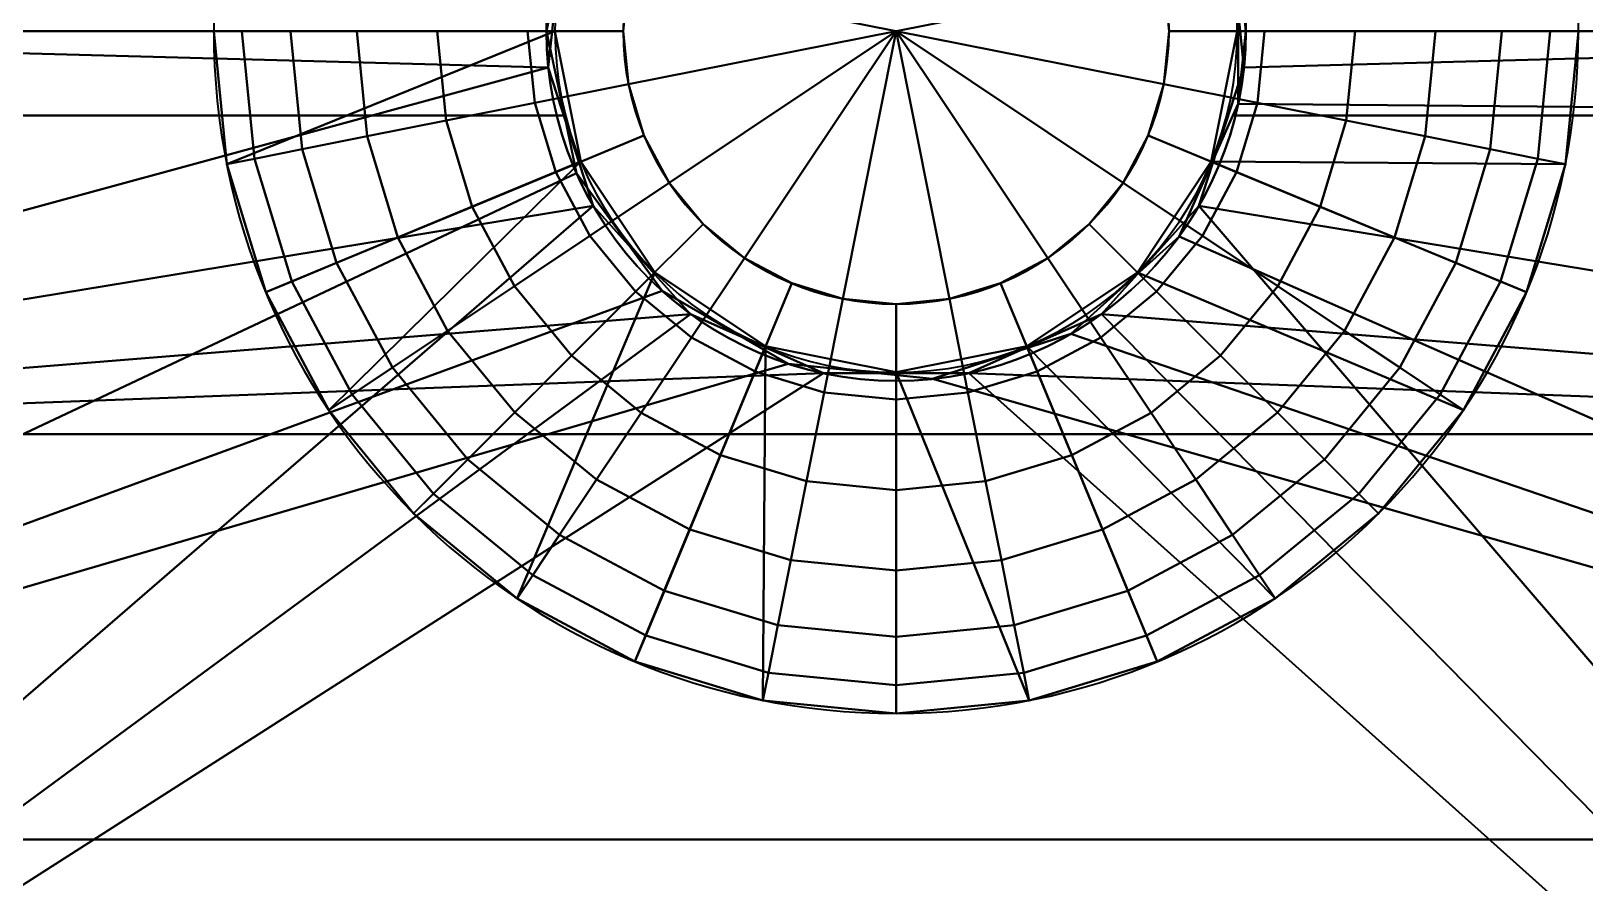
# Model space of a CAD drawing. Header units: millimetres. Extents: x 516 to 946, y 0 to 190.
# Drawn here: x 880.21 to 889.32, y 129.61 to 134.6 of the extents above; entities that cross this region are included whole.
import ezdxf

# ---------------------------------------------------------------- set-up
doc = ezdxf.new("R2010")
doc.units = ezdxf.units.MM
doc.layers.add('1', color=7, linetype='Continuous', true_color=0xffffff)

# ---------------------------------------------------------------- blocks, each defined once
blk = doc.blocks.new('UG_SURFACE_001')
at = {"layer": '1', "color": 252, "linetype": 'Continuous', "lineweight": 35}
for points in [[(359.575093, 135.707468, 3.5), (359.575093, 134.602293, 3.5), (367.684633, 134.602293, 3.5), (367.861867, 135.436103, 3.5)], [(367.861867, 135.436103, 1.5), (367.684633, 134.602293, 1.5), (359.575093, 134.602293, 1.5), (359.575093, 135.707468, 1.5)], [(371.739835, 135.028511, 3.5), (371.739835, 134.602293, 3.5), (379.404724, 134.602293, 3.5), (379.404724, 135.707468, 3.5)], [(379.404724, 135.707468, 1.5), (379.404724, 134.602293, 1.5), (371.784627, 134.602293, 1.5), (371.739835, 135.028511, 1.5)], [(367.861867, 135.436103, 1.5), (367.861867, 135.436103, 3.5), (367.684633, 134.602293, 3.5), (367.684633, 134.602293, 1.5)], [(371.784627, 134.602293, 1.5), (371.739835, 134.602293, 3.5), (371.739835, 135.028511, 3.5)], [(371.739835, 135.028511, 3.5), (371.739835, 135.028511, 1.5), (371.784627, 134.602293, 1.5)], [(367.684633, 134.602293, 3.5), (359.575093, 134.602293, 3.5), (359.575093, 134.107456, 3.5), (367.789805, 134.107456, 3.5)], [(367.789805, 134.107456, 1.5), (359.575093, 134.107456, 1.5), (359.575093, 134.602293, 1.5), (367.684633, 134.602293, 1.5)], [(367.789805, 134.107456, 1.5), (367.684633, 134.602293, 1.5), (367.684633, 134.602293, 3.5), (367.789805, 134.107456, 3.5)], [(379.404724, 134.107456, 3.5), (379.404724, 134.602293, 3.5), (371.739835, 134.602293, 3.5), (371.739835, 134.176075, 3.5)], [(371.739835, 134.176075, 1.5), (371.784627, 134.602293, 1.5), (379.404724, 134.602293, 1.5), (379.404724, 134.107456, 1.5)], [(371.784627, 134.602293, 1.5), (371.739835, 134.176075, 1.5), (371.739835, 134.176075, 3.5)], [(371.739835, 134.176075, 3.5), (371.739835, 134.602293, 3.5), (371.784627, 134.602293, 1.5)], [(371.739835, 134.176075, 3.5), (371.709257, 134.107456, 3.5), (379.404724, 134.107456, 3.5)], [(379.404724, 134.107456, 1.5), (371.709257, 134.107456, 1.5), (371.739835, 134.176075, 1.5)], [(371.709257, 134.107456, 3.5), (371.739835, 134.176075, 3.5), (371.739835, 134.176075, 1.5), (371.709257, 134.107456, 1.5)], [(367.861867, 133.768484, 3.5), (367.789805, 134.107456, 3.5), (359.575093, 134.107456, 3.5), (359.575093, 129.864231, 3.5)], [(359.575093, 129.864231, 1.5), (359.575093, 134.107456, 1.5), (367.789805, 134.107456, 1.5), (367.861867, 133.768484, 1.5)], [(367.789805, 134.107456, 3.5), (367.861867, 133.768484, 3.5), (367.861867, 133.768484, 1.5), (367.789805, 134.107456, 1.5)], [(379.404724, 129.864231, 3.5), (379.404724, 134.107456, 3.5), (371.709257, 134.107456, 3.5), (371.393114, 133.397341, 3.5)], [(371.393114, 133.397341, 1.5), (371.709257, 134.107456, 1.5), (379.404724, 134.107456, 1.5), (379.404724, 129.864231, 1.5)], [(371.709257, 134.107456, 1.5), (371.393114, 133.397341, 1.5), (371.393114, 133.397341, 3.5), (371.709257, 134.107456, 3.5)], [(368.362904, 133.078843, 3.5), (367.861867, 133.768484, 3.5), (359.575093, 129.864231, 3.5)], [(359.575093, 129.864231, 1.5), (367.861867, 133.768484, 1.5), (368.362904, 133.078843, 1.5)], [(367.861867, 133.768484, 1.5), (367.861867, 133.768484, 3.5), (368.362904, 133.078843, 3.5), (368.362904, 133.078843, 1.5)], [(379.404724, 129.864231, 3.5), (371.393114, 133.397341, 3.5), (370.759636, 132.826939, 3.5)], [(370.759636, 132.826939, 1.5), (371.393114, 133.397341, 1.5), (379.404724, 129.864231, 1.5)], [(370.759636, 132.826939, 1.5), (370.759636, 132.826939, 3.5), (371.393114, 133.397341, 3.5), (371.393114, 133.397341, 1.5)], [(369.101137, 132.652625, 3.5), (368.362904, 133.078843, 3.5), (359.575093, 129.864231, 3.5)], [(359.575093, 129.864231, 1.5), (368.362904, 133.078843, 1.5), (369.101137, 132.652625, 1.5)], [(368.362904, 133.078843, 1.5), (368.362904, 133.078843, 3.5), (369.101137, 132.652625, 3.5), (369.101137, 132.652625, 1.5)], [(370.759636, 132.826939, 3.5), (369.948894, 132.563531, 3.5), (379.404724, 129.864231, 3.5)], [(379.404724, 129.864231, 1.5), (369.948894, 132.563531, 1.5), (370.759636, 132.826939, 1.5)], [(369.948894, 132.563531, 1.5), (369.948894, 132.563531, 3.5), (370.759636, 132.826939, 3.5), (370.759636, 132.826939, 1.5)], [(359.575093, 129.864231, 3.5), (379.404724, 129.864231, 3.5), (369.948894, 132.563531, 3.5), (369.101137, 132.652625, 3.5)], [(369.101137, 132.652625, 1.5), (369.948894, 132.563531, 1.5), (379.404724, 129.864231, 1.5), (359.575093, 129.864231, 1.5)], [(369.101137, 132.652625, 1.5), (369.101137, 132.652625, 3.5), (369.948894, 132.563531, 3.5), (369.948894, 132.563531, 1.5)], [(379.404724, 129.864231, 3.5), (359.575093, 129.864231, 3.5), (359.575093, 128.719792, 3.5), (379.404724, 128.719792, 3.5)], [(379.404724, 128.719792, 1.5), (359.575093, 128.719792, 1.5), (359.575093, 129.864231, 1.5), (379.404724, 129.864231, 1.5)]]:
    blk.add_3dface(points, dxfattribs=at)
blk = doc.blocks.new('1стенка_MODEL')
at = {"layer": '1', "color": 252, "linetype": 'Continuous', "lineweight": 35}
blk.add_circle((369.734622, 134.602297, 1.5), 2.05, dxfattribs=at)
at = {"layer": '1', "color": 252, "linetype": 'Continuous', "lineweight": 35, "extrusion": (0, 0, -1)}
blk.add_circle((-369.734622, 134.602297, -3.5), 2.05, dxfattribs=at)
at = {"layer": '1', "color": 252, "linetype": 'Continuous', "lineweight": 35}
blk.add_blockref('UG_SURFACE_001', (0, 0), dxfattribs=at)
blk = doc.blocks.new('UG_SURFACE_002')
at = {"layer": '1', "color": 252, "linetype": 'Continuous', "lineweight": 35}
for points in [[(411.854982, 119.865932, 5.446716), (7.670435, 169.493556, 5.446716), (7.557361, 169.278637, 5.294975), (411.920667, 119.629063, 5.294975)], [(7.670435, 169.493556, 5.446716), (411.854982, 119.865932, 5.446716), (216.667414, 144.101843, 5.5), (201.001778, 146.025345, 5.5)], [(411.920667, 119.629063, 5.294975), (7.557361, 169.278637, 5.294975), (7.481808, 169.135034, 5.067878), (411.964566, 119.470797, 5.067878)], [(411.964566, 119.470797, 5.067878), (7.481808, 169.135034, 5.067878), (7.455277, 169.084609, 4.8), (411.979973, 119.415216, 4.8)], [(149.334699, 151.664004, 3.5), (161.549926, 150.164157, 3.5), (411.979973, 119.415216, 4.8), (7.455277, 169.084609, 4.8)], [(411.979973, 119.415216, 4.8), (161.549926, 150.164157, 3.5), (181.150854, 147.757471, 3.5)], [(411.979973, 119.415216, 4.8), (181.150854, 147.757471, 3.5), (189.036548, 146.789238, 3.5)], [(411.979973, 119.415216, 4.8), (189.036548, 146.789238, 3.5), (201.001778, 145.320088, 3.5)], [(411.979973, 119.415216, 4.8), (201.001778, 145.320088, 3.5), (210.923553, 144.101843, 3.5)], [(411.979973, 119.415216, 4.8), (210.923553, 144.101843, 3.5), (220.852703, 142.882705, 3.5)], [(220.852703, 143.587962, 5.5), (216.667414, 144.101843, 5.5), (411.854982, 119.865932, 5.446716)], [(411.854982, 119.865932, 5.446716), (234.482244, 141.914457, 5.5), (220.852703, 143.587962, 5.5)], [(411.979973, 119.415216, 4.8), (220.852703, 142.882705, 3.5), (228.738382, 141.914457, 3.5)], [(411.979973, 119.415216, 4.8), (228.738382, 141.914457, 3.5), (248.589307, 139.477074, 3.5)], [(411.854982, 119.865932, 5.446716), (240.703627, 141.150564, 5.5), (234.482244, 141.914457, 5.5)], [(254.333168, 139.477074, 5.5), (240.703627, 141.150564, 5.5), (411.854982, 119.865932, 5.446716)], [(411.979973, 119.415216, 4.8), (248.589307, 139.477074, 3.5), (260.30454, 138.03862, 3.5)], [(411.854982, 119.865932, 5.446716), (260.30454, 138.743877, 5.5), (254.333168, 139.477074, 5.5)], [(367.784947, 135.235786, 3.5), (367.684633, 134.602293, 3.5), (359.80916, 134.602293, 3.5), (359.80916, 139.477074, 3.5)], [(379.66007, 139.477074, 3.5), (379.66007, 134.602293, 3.5), (371.750861, 134.602293, 3.5), (371.684283, 135.235786, 3.5)], [(274.184078, 137.039676, 5.5), (260.30454, 138.743877, 5.5), (411.854982, 119.865932, 5.446716)], [(411.979973, 119.415216, 4.8), (260.30454, 138.03862, 3.5), (280.655473, 135.539845, 3.5)], [(294.035017, 134.602293, 5.5), (274.184078, 137.039676, 5.5), (411.854982, 119.865932, 5.446716)], [(359.80916, 137.039676, 5.5), (359.80916, 134.602293, 5.5), (367.718369, 134.602293, 5.5), (367.784947, 135.235786, 5.5)], [(371.684283, 135.235786, 5.5), (371.750861, 134.602293, 5.5), (379.66007, 134.602293, 5.5), (379.66007, 137.039676, 5.5)], [(280.655473, 135.539845, 3.5), (288.291156, 134.602293, 3.5), (411.979973, 119.415216, 4.8)], [(367.718369, 134.602293, 5.5), (367.684633, 134.602293, 3.5), (367.784947, 135.235786, 3.5)], [(367.784947, 135.235786, 3.5), (367.784947, 135.235786, 5.5), (367.718369, 134.602293, 5.5)], [(371.750861, 134.602293, 5.5), (371.684283, 135.235786, 5.5), (371.684283, 135.235786, 3.5), (371.750861, 134.602293, 3.5)], [(411.979973, 119.415216, 4.8), (288.291156, 134.602293, 3.5), (300.256401, 133.133158, 3.5)], [(411.854982, 119.865932, 5.446716), (300.256401, 133.8384, 5.5), (294.035017, 134.602293, 5.5)], [(359.80916, 132.239178, 3.5), (359.80916, 134.602293, 3.5), (367.684633, 134.602293, 3.5), (367.695838, 134.388015, 3.5)], [(359.80916, 134.602293, 5.5), (359.80916, 126.526251, 5.5), (367.959261, 133.577302, 5.5), (367.695838, 134.388015, 5.5)], [(367.695838, 134.388015, 5.5), (367.718369, 134.602293, 5.5), (359.80916, 134.602293, 5.5)], [(367.695838, 134.388015, 3.5), (367.684633, 134.602293, 3.5), (367.718369, 134.602293, 5.5)], [(367.718369, 134.602293, 5.5), (367.695838, 134.388015, 5.5), (367.695838, 134.388015, 3.5)], [(379.66007, 134.602293, 3.5), (379.66007, 132.239178, 3.5), (371.509969, 133.577302, 3.5), (371.773392, 134.388015, 3.5)], [(371.773392, 134.388015, 5.5), (371.509969, 133.577302, 5.5), (379.66007, 124.088861, 5.5), (379.66007, 134.602293, 5.5)], [(371.773392, 134.388015, 3.5), (371.750861, 134.602293, 3.5), (379.66007, 134.602293, 3.5)], [(371.750861, 134.602293, 3.5), (371.773392, 134.388015, 3.5), (371.773392, 134.388015, 5.5), (371.750861, 134.602293, 5.5)], [(379.66007, 134.602293, 5.5), (371.750861, 134.602293, 5.5), (371.773392, 134.388015, 5.5)], [(367.695838, 134.388015, 3.5), (367.959261, 133.577302, 3.5), (359.80916, 132.239178, 3.5)], [(367.695838, 134.388015, 3.5), (367.695838, 134.388015, 5.5), (367.959261, 133.577302, 5.5), (367.959261, 133.577302, 3.5)], [(371.509969, 133.577302, 3.5), (371.509969, 133.577302, 5.5), (371.773392, 134.388015, 5.5), (371.773392, 134.388015, 3.5)], [(411.854982, 119.865932, 5.446716), (320.107311, 131.401017, 5.5), (300.256401, 133.8384, 5.5)], [(367.959261, 133.577302, 3.5), (368.529677, 132.943809, 3.5), (359.80916, 132.239178, 3.5)], [(359.80916, 126.526251, 5.5), (368.529677, 132.943809, 5.5), (367.959261, 133.577302, 5.5)], [(367.959261, 133.577302, 3.5), (367.959261, 133.577302, 5.5), (368.529677, 132.943809, 5.5), (368.529677, 132.943809, 3.5)], [(379.66007, 132.239178, 3.5), (370.939583, 132.943809, 3.5), (371.509969, 133.577302, 3.5)], [(370.939583, 132.943809, 3.5), (370.939583, 132.943809, 5.5), (371.509969, 133.577302, 5.5), (371.509969, 133.577302, 3.5)], [(371.509969, 133.577302, 5.5), (370.939583, 132.943809, 5.5), (379.66007, 124.088861, 5.5)], [(411.979973, 119.415216, 4.8), (300.256401, 133.133158, 3.5), (307.537287, 132.239178, 3.5)], [(359.80916, 132.239178, 3.5), (368.529677, 132.943809, 3.5), (369.308412, 132.597089, 3.5)], [(369.308412, 132.597089, 5.5), (368.529677, 132.943809, 5.5), (359.80916, 126.526251, 5.5)], [(368.529677, 132.943809, 3.5), (368.529677, 132.943809, 5.5), (369.308412, 132.597089, 5.5), (369.308412, 132.597089, 3.5)], [(370.160848, 132.597089, 3.5), (370.939583, 132.943809, 3.5), (379.66007, 132.239178, 3.5)], [(370.160848, 132.597089, 3.5), (370.160848, 132.597089, 5.5), (370.939583, 132.943809, 5.5), (370.939583, 132.943809, 3.5)], [(379.66007, 124.088861, 5.5), (370.939583, 132.943809, 5.5), (370.160848, 132.597089, 5.5)], [(379.66007, 132.239178, 3.5), (359.80916, 132.239178, 3.5), (369.308412, 132.597089, 3.5), (370.160848, 132.597089, 3.5)], [(359.80916, 126.526251, 5.5), (379.66007, 124.088861, 5.5), (370.160848, 132.597089, 5.5), (369.308412, 132.597089, 5.5)], [(369.308412, 132.597089, 3.5), (369.308412, 132.597089, 5.5), (370.160848, 132.597089, 5.5), (370.160848, 132.597089, 3.5)], [(411.979973, 119.415216, 4.8), (307.537287, 132.239178, 3.5), (320.107311, 130.69576, 3.5)], [(359.80916, 132.239178, 3.5), (379.66007, 132.239178, 3.5), (379.66007, 128.970474, 3.5), (359.80916, 128.970474, 3.5)], [(339.958251, 128.963634, 5.5), (320.107311, 131.401017, 5.5), (411.854982, 119.865932, 5.446716)], [(320.107311, 130.69576, 3.5), (334.158659, 128.970474, 3.5), (411.979973, 119.415216, 4.8)]]:
    blk.add_3dface(points, dxfattribs=at)
blk = doc.blocks.new('3пояс_верхний_MODEL')
at = {"layer": '1', "color": 252, "linetype": 'Continuous', "lineweight": 35, "extrusion": (2.9583e-16, 2.53862e-15, -1)}
blk.add_circle((-369.734622, 134.602297, -5.5), 2.05, dxfattribs=at)
at = {"layer": '1', "color": 252, "linetype": 'Continuous', "lineweight": 35, "extrusion": (0, 0, -1)}
blk.add_circle((-369.734622, 134.602297, -3.5), 2.05, dxfattribs=at)
at = {"layer": '1', "color": 252, "linetype": 'Continuous', "lineweight": 35}
blk.add_blockref('UG_SURFACE_002', (0, 0), dxfattribs=at)
blk = doc.blocks.new('UG_SURFACE_006')
at = {"layer": '1', "color": 252, "linetype": 'Continuous', "lineweight": 35}
for points in [[(-1.569256, -0.312145, -2), (-1.6, 0, -2), (-1.569256, 0.312145, -2), (0, 0, -2)], [(-1.569256, 0.312145, 6), (-1.6, 0, 6), (-1.569256, -0.312145, 6), (0, 0, 6)], [(1.569256, 0.312145, -2), (1.6, 0, -2), (1.569256, -0.312145, -2), (0, 0, -2)], [(1.569256, -0.312145, 6), (1.6, 0, 6), (1.569256, 0.312145, 6), (0, 0, 6)], [(-3.834946, 0, -0.53909), (-3.761258, -0.748161, -0.53909), (-3.923141, -0.780361), (-4, 0)], [(-2, 0), (-4, 0), (-3.923141, -0.780361)], [(-3.923141, -0.780361, 4), (-4, 0, 4), (-2, 0, 4)], [(-4, 0, 4), (-3.923141, -0.780361, 4), (-3.761258, -0.748161, 4.53909), (-3.834946, 0, 4.53909)], [(-3.923141, -0.780361), (-3.695518, -1.530734), (-1.847759, -0.765367), (-2, 0)], [(-2, 0, 4), (-1.847759, -0.765367, 4), (-3.695518, -1.530734, 4), (-3.923141, -0.780361, 4)], [(-3.550568, 0, -1.025907), (-3.482345, -0.692681, -1.025907), (-3.761258, -0.748161, -0.53909), (-3.834946, 0, -0.53909)], [(-3.834946, 0, 4.53909), (-3.761258, -0.748161, 4.53909), (-3.482345, -0.692681, 5.025907), (-3.550568, 0, 5.025907)], [(-3.16205, 0, -1.43446), (-3.101292, -0.616885, -1.43446), (-3.482345, -0.692681, -1.025907), (-3.550568, 0, -1.025907)], [(-3.550568, 0, 5.025907), (-3.482345, -0.692681, 5.025907), (-3.101292, -0.616885, 5.43446), (-3.16205, 0, 5.43446)], [(-2.690134, 0, -1.742935), (-2.638444, -0.524819, -1.742935), (-3.101292, -0.616885, -1.43446), (-3.16205, 0, -1.43446)], [(-3.16205, 0, 5.43446), (-3.101292, -0.616885, 5.43446), (-2.638444, -0.524819, 5.742935), (-2.690134, 0, 5.742935)], [(-2.160017, 0, -1.934864), (-2.118513, -0.421398, -1.934864), (-2.638444, -0.524819, -1.742935), (-2.690134, 0, -1.742935)], [(-2.690134, 0, 5.742935), (-2.638444, -0.524819, 5.742935), (-2.118513, -0.421398, 5.934864), (-2.160017, 0, 5.934864)], [(-1.6, 0, -2), (-1.569256, -0.312145, -2), (-2.118513, -0.421398, -1.934864), (-2.160017, 0, -1.934864)], [(-2.160017, 0, 5.934864), (-2.118513, -0.421398, 5.934864), (-1.569256, -0.312145, 6), (-1.6, 0, 6)], [(-1.847759, -0.765367), (-1.847759, -0.765367, 4), (-2, 0, 4), (-2, 0)], [(-1.330351, -0.888912, -2), (-1.478207, -0.612293, -2), (-1.569256, -0.312145, -2), (0, 0, -2)], [(0, 0, 6), (-1.569256, -0.312145, 6), (-1.478207, -0.612293, 6), (-1.330351, -0.888912, 6)], [(-0.888912, -1.330351, -2), (-1.131371, -1.131371, -2), (-1.330351, -0.888912, -2), (0, 0, -2)], [(-1.330351, -0.888912, 6), (-1.131371, -1.131371, 6), (-0.888912, -1.330351, 6), (0, 0, 6)], [(-0.312145, -1.569256, -2), (-0.612293, -1.478207, -2), (-0.888912, -1.330351, -2), (0, 0, -2)], [(-0.888912, -1.330351, 6), (-0.612293, -1.478207, 6), (-0.312145, -1.569256, 6), (0, 0, 6)], [(0.312145, -1.569256, -2), (0, -1.6, -2), (-0.312145, -1.569256, -2), (0, 0, -2)], [(-0.312145, -1.569256, 6), (0, -1.6, 6), (0.312145, -1.569256, 6), (0, 0, 6)], [(1.569256, -0.312145, -2), (1.478207, -0.612293, -2), (1.330351, -0.888912, -2), (0, 0, -2)], [(1.330351, -0.888912, -2), (1.131371, -1.131371, -2), (0.888912, -1.330351, -2), (0, 0, -2)], [(0.888912, -1.330351, -2), (0.612293, -1.478207, -2), (0.312145, -1.569256, -2), (0, 0, -2)], [(0.312145, -1.569256, 6), (0.612293, -1.478207, 6), (0.888912, -1.330351, 6), (0, 0, 6)], [(0.888912, -1.330351, 6), (1.131371, -1.131371, 6), (1.330351, -0.888912, 6), (0, 0, 6)], [(1.330351, -0.888912, 6), (1.478207, -0.612293, 6), (1.569256, -0.312145, 6), (0, 0, 6)], [(1.569256, -0.312145, -2), (1.6, 0, -2), (2.160017, 0, -1.934864), (2.118513, -0.421398, -1.934864)], [(2.118513, -0.421398, 5.934864), (2.160017, 0, 5.934864), (1.6, 0, 6), (1.569256, -0.312145, 6)], [(3.923141, -0.780361), (4, 0), (2, 0), (1.847759, -0.765367)], [(2, 0), (2, 0, 4), (1.847759, -0.765367, 4), (1.847759, -0.765367)], [(1.847759, -0.765367, 4), (2, 0, 4), (4, 0, 4), (3.923141, -0.780361, 4)], [(2.118513, -0.421398, -1.934864), (2.160017, 0, -1.934864), (2.690134, 0, -1.742935), (2.638444, -0.524819, -1.742935)], [(2.638444, -0.524819, 5.742935), (2.690134, 0, 5.742935), (2.160017, 0, 5.934864), (2.118513, -0.421398, 5.934864)], [(2.638444, -0.524819, -1.742935), (2.690134, 0, -1.742935), (3.16205, 0, -1.43446), (3.101292, -0.616885, -1.43446)], [(3.101292, -0.616885, 5.43446), (3.16205, 0, 5.43446), (2.690134, 0, 5.742935), (2.638444, -0.524819, 5.742935)], [(3.101292, -0.616885, -1.43446), (3.16205, 0, -1.43446), (3.550568, 0, -1.025907), (3.482345, -0.692681, -1.025907)], [(3.482345, -0.692681, 5.025907), (3.550568, 0, 5.025907), (3.16205, 0, 5.43446), (3.101292, -0.616885, 5.43446)], [(3.482345, -0.692681, -1.025907), (3.550568, 0, -1.025907), (3.834946, 0, -0.53909), (3.761258, -0.748161, -0.53909)], [(3.761258, -0.748161, 4.53909), (3.834946, 0, 4.53909), (3.550568, 0, 5.025907), (3.482345, -0.692681, 5.025907)], [(3.761258, -0.748161, -0.53909), (3.834946, 0, -0.53909), (4, 0), (3.923141, -0.780361)], [(3.923141, -0.780361, 4), (4, 0, 4), (3.834946, 0, 4.53909), (3.761258, -0.748161, 4.53909)], [(-1.569256, -0.312145, -2), (-1.478207, -0.612293, -2), (-1.995595, -0.826603, -1.934864), (-2.118513, -0.421398, -1.934864)], [(-2.118513, -0.421398, 5.934864), (-1.995595, -0.826603, 5.934864), (-1.478207, -0.612293, 6), (-1.569256, -0.312145, 6)], [(1.478207, -0.612293, -2), (1.569256, -0.312145, -2), (2.118513, -0.421398, -1.934864), (1.995595, -0.826603, -1.934864)], [(1.995595, -0.826603, 5.934864), (2.118513, -0.421398, 5.934864), (1.569256, -0.312145, 6), (1.478207, -0.612293, 6)], [(-2.118513, -0.421398, -1.934864), (-1.995595, -0.826603, -1.934864), (-2.48536, -1.02947, -1.742935), (-2.638444, -0.524819, -1.742935)], [(-2.638444, -0.524819, 5.742935), (-2.48536, -1.02947, 5.742935), (-1.995595, -0.826603, 5.934864), (-2.118513, -0.421398, 5.934864)], [(1.995595, -0.826603, -1.934864), (2.118513, -0.421398, -1.934864), (2.638444, -0.524819, -1.742935), (2.48536, -1.02947, -1.742935)], [(2.48536, -1.02947, 5.742935), (2.638444, -0.524819, 5.742935), (2.118513, -0.421398, 5.934864), (1.995595, -0.826603, 5.934864)], [(-2.638444, -0.524819, -1.742935), (-2.48536, -1.02947, -1.742935), (-2.921353, -1.210064, -1.43446), (-3.101292, -0.616885, -1.43446)], [(-3.101292, -0.616885, 5.43446), (-2.921353, -1.210064, 5.43446), (-2.48536, -1.02947, 5.742935), (-2.638444, -0.524819, 5.742935)], [(2.48536, -1.02947, -1.742935), (2.638444, -0.524819, -1.742935), (3.101292, -0.616885, -1.43446), (2.921353, -1.210064, -1.43446)], [(2.921353, -1.210064, 5.43446), (3.101292, -0.616885, 5.43446), (2.638444, -0.524819, 5.742935), (2.48536, -1.02947, 5.742935)], [(-3.101292, -0.616885, -1.43446), (-2.921353, -1.210064, -1.43446), (-3.280297, -1.358744, -1.025907), (-3.482345, -0.692681, -1.025907)], [(-3.482345, -0.692681, 5.025907), (-3.280297, -1.358744, 5.025907), (-2.921353, -1.210064, 5.43446), (-3.101292, -0.616885, 5.43446)], [(-1.478207, -0.612293, -2), (-1.330351, -0.888912, -2), (-1.795988, -1.200041, -1.934864), (-1.995595, -0.826603, -1.934864)], [(-1.995595, -0.826603, 5.934864), (-1.795988, -1.200041, 5.934864), (-1.330351, -0.888912, 6), (-1.478207, -0.612293, 6)], [(1.330351, -0.888912, -2), (1.478207, -0.612293, -2), (1.995595, -0.826603, -1.934864), (1.795988, -1.200041, -1.934864)], [(1.795988, -1.200041, 5.934864), (1.995595, -0.826603, 5.934864), (1.478207, -0.612293, 6), (1.330351, -0.888912, 6)], [(2.921353, -1.210064, -1.43446), (3.101292, -0.616885, -1.43446), (3.482345, -0.692681, -1.025907), (3.280297, -1.358744, -1.025907)], [(3.280297, -1.358744, 5.025907), (3.482345, -0.692681, 5.025907), (3.101292, -0.616885, 5.43446), (2.921353, -1.210064, 5.43446)], [(-3.482345, -0.692681, -1.025907), (-3.280297, -1.358744, -1.025907), (-3.543028, -1.46757, -0.53909), (-3.761258, -0.748161, -0.53909)], [(-3.761258, -0.748161, 4.53909), (-3.543028, -1.46757, 4.53909), (-3.280297, -1.358744, 5.025907), (-3.482345, -0.692681, 5.025907)], [(3.280297, -1.358744, -1.025907), (3.482345, -0.692681, -1.025907), (3.761258, -0.748161, -0.53909), (3.543028, -1.46757, -0.53909)], [(3.543028, -1.46757, 4.53909), (3.761258, -0.748161, 4.53909), (3.482345, -0.692681, 5.025907), (3.280297, -1.358744, 5.025907)], [(-3.761258, -0.748161, -0.53909), (-3.543028, -1.46757, -0.53909), (-3.695518, -1.530734), (-3.923141, -0.780361)], [(-3.923141, -0.780361, 4), (-3.695518, -1.530734, 4), (-3.543028, -1.46757, 4.53909), (-3.761258, -0.748161, 4.53909)], [(-1.847759, -0.765367), (-3.695518, -1.530734), (-3.325878, -2.222281)], [(-3.325878, -2.222281, 4), (-3.695518, -1.530734, 4), (-1.847759, -0.765367, 4)], [(-3.325878, -2.222281), (-2.828427, -2.828427), (-1.414214, -1.414214), (-1.847759, -0.765367)], [(-1.847759, -0.765367, 4), (-1.414214, -1.414214, 4), (-2.828427, -2.828427, 4), (-3.325878, -2.222281, 4)], [(-1.414214, -1.414214), (-1.414214, -1.414214, 4), (-1.847759, -0.765367, 4), (-1.847759, -0.765367)], [(3.325878, -2.222281), (3.695518, -1.530734), (1.847759, -0.765367), (1.414214, -1.414214)], [(1.847759, -0.765367), (1.847759, -0.765367, 4), (1.414214, -1.414214, 4), (1.414214, -1.414214)], [(1.414214, -1.414214, 4), (1.847759, -0.765367, 4), (3.695518, -1.530734, 4), (3.325878, -2.222281, 4)], [(1.847759, -0.765367), (3.695518, -1.530734), (3.923141, -0.780361)], [(3.923141, -0.780361, 4), (3.695518, -1.530734, 4), (1.847759, -0.765367, 4)], [(3.543028, -1.46757, -0.53909), (3.761258, -0.748161, -0.53909), (3.923141, -0.780361), (3.695518, -1.530734)], [(3.695518, -1.530734, 4), (3.923141, -0.780361, 4), (3.761258, -0.748161, 4.53909), (3.543028, -1.46757, 4.53909)], [(-1.995595, -0.826603, -1.934864), (-1.795988, -1.200041, -1.934864), (-2.236765, -1.494559, -1.742935), (-2.48536, -1.02947, -1.742935)], [(-2.48536, -1.02947, 5.742935), (-2.236765, -1.494559, 5.742935), (-1.795988, -1.200041, 5.934864), (-1.995595, -0.826603, 5.934864)], [(-1.330351, -0.888912, -2), (-1.131371, -1.131371, -2), (-1.527363, -1.527363, -1.934864), (-1.795988, -1.200041, -1.934864)], [(-1.795988, -1.200041, 5.934864), (-1.527363, -1.527363, 5.934864), (-1.131371, -1.131371, 6), (-1.330351, -0.888912, 6)], [(1.131371, -1.131371, -2), (1.330351, -0.888912, -2), (1.795988, -1.200041, -1.934864), (1.527363, -1.527363, -1.934864)], [(1.527363, -1.527363, 5.934864), (1.795988, -1.200041, 5.934864), (1.330351, -0.888912, 6), (1.131371, -1.131371, 6)], [(1.795988, -1.200041, -1.934864), (1.995595, -0.826603, -1.934864), (2.48536, -1.02947, -1.742935), (2.236765, -1.494559, -1.742935)], [(2.236765, -1.494559, 5.742935), (2.48536, -1.02947, 5.742935), (1.995595, -0.826603, 5.934864), (1.795988, -1.200041, 5.934864)], [(-2.48536, -1.02947, -1.742935), (-2.236765, -1.494559, -1.742935), (-2.629149, -1.756741, -1.43446), (-2.921353, -1.210064, -1.43446)], [(-2.921353, -1.210064, 5.43446), (-2.629149, -1.756741, 5.43446), (-2.236765, -1.494559, 5.742935), (-2.48536, -1.02947, 5.742935)], [(2.236765, -1.494559, -1.742935), (2.48536, -1.02947, -1.742935), (2.921353, -1.210064, -1.43446), (2.629149, -1.756741, -1.43446)], [(2.629149, -1.756741, 5.43446), (2.921353, -1.210064, 5.43446), (2.48536, -1.02947, 5.742935), (2.236765, -1.494559, 5.742935)], [(-1.131371, -1.131371, -2), (-0.888912, -1.330351, -2), (-1.200041, -1.795988, -1.934864), (-1.527363, -1.527363, -1.934864)], [(-1.527363, -1.527363, 5.934864), (-1.200041, -1.795988, 5.934864), (-0.888912, -1.330351, 6), (-1.131371, -1.131371, 6)], [(0.888912, -1.330351, -2), (1.131371, -1.131371, -2), (1.527363, -1.527363, -1.934864), (1.200041, -1.795988, -1.934864)], [(1.200041, -1.795988, 5.934864), (1.527363, -1.527363, 5.934864), (1.131371, -1.131371, 6), (0.888912, -1.330351, 6)], [(-2.921353, -1.210064, -1.43446), (-2.629149, -1.756741, -1.43446), (-2.952189, -1.97259, -1.025907), (-3.280297, -1.358744, -1.025907)], [(-3.280297, -1.358744, 5.025907), (-2.952189, -1.97259, 5.025907), (-2.629149, -1.756741, 5.43446), (-2.921353, -1.210064, 5.43446)], [(-1.795988, -1.200041, -1.934864), (-1.527363, -1.527363, -1.934864), (-1.902212, -1.902212, -1.742935), (-2.236765, -1.494559, -1.742935)], [(-2.236765, -1.494559, 5.742935), (-1.902212, -1.902212, 5.742935), (-1.527363, -1.527363, 5.934864), (-1.795988, -1.200041, 5.934864)], [(1.527363, -1.527363, -1.934864), (1.795988, -1.200041, -1.934864), (2.236765, -1.494559, -1.742935), (1.902212, -1.902212, -1.742935)], [(1.902212, -1.902212, 5.742935), (2.236765, -1.494559, 5.742935), (1.795988, -1.200041, 5.934864), (1.527363, -1.527363, 5.934864)], [(2.629149, -1.756741, -1.43446), (2.921353, -1.210064, -1.43446), (3.280297, -1.358744, -1.025907), (2.952189, -1.97259, -1.025907)], [(2.952189, -1.97259, 5.025907), (3.280297, -1.358744, 5.025907), (2.921353, -1.210064, 5.43446), (2.629149, -1.756741, 5.43446)], [(-3.280297, -1.358744, -1.025907), (-2.952189, -1.97259, -1.025907), (-3.188641, -2.130582, -0.53909), (-3.543028, -1.46757, -0.53909)], [(-3.543028, -1.46757, 4.53909), (-3.188641, -2.130582, 4.53909), (-2.952189, -1.97259, 5.025907), (-3.280297, -1.358744, 5.025907)], [(-0.888912, -1.330351, -2), (-0.612293, -1.478207, -2), (-0.826603, -1.995595, -1.934864), (-1.200041, -1.795988, -1.934864)], [(-1.200041, -1.795988, 5.934864), (-0.826603, -1.995595, 5.934864), (-0.612293, -1.478207, 6), (-0.888912, -1.330351, 6)], [(0.612293, -1.478207, -2), (0.888912, -1.330351, -2), (1.200041, -1.795988, -1.934864), (0.826603, -1.995595, -1.934864)], [(0.826603, -1.995595, 5.934864), (1.200041, -1.795988, 5.934864), (0.888912, -1.330351, 6), (0.612293, -1.478207, 6)], [(2.952189, -1.97259, -1.025907), (3.280297, -1.358744, -1.025907), (3.543028, -1.46757, -0.53909), (3.188641, -2.130582, -0.53909)], [(3.188641, -2.130582, 4.53909), (3.543028, -1.46757, 4.53909), (3.280297, -1.358744, 5.025907), (2.952189, -1.97259, 5.025907)], [(-1.414214, -1.414214), (-2.828427, -2.828427), (-2.222281, -3.325878)], [(-2.222281, -3.325878, 4), (-2.828427, -2.828427, 4), (-1.414214, -1.414214, 4)], [(-2.222281, -3.325878), (-1.530734, -3.695518), (-0.765367, -1.847759), (-1.414214, -1.414214)], [(-1.414214, -1.414214, 4), (-0.765367, -1.847759, 4), (-1.530734, -3.695518, 4), (-2.222281, -3.325878, 4)], [(-0.765367, -1.847759), (-0.765367, -1.847759, 4), (-1.414214, -1.414214, 4), (-1.414214, -1.414214)], [(2.222281, -3.325878), (2.828427, -2.828427), (1.414214, -1.414214), (0.765367, -1.847759)], [(1.414214, -1.414214), (1.414214, -1.414214, 4), (0.765367, -1.847759, 4), (0.765367, -1.847759)], [(0.765367, -1.847759, 4), (1.414214, -1.414214, 4), (2.828427, -2.828427, 4), (2.222281, -3.325878, 4)], [(1.414214, -1.414214), (2.828427, -2.828427), (3.325878, -2.222281)], [(3.325878, -2.222281, 4), (2.828427, -2.828427, 4), (1.414214, -1.414214, 4)], [(-3.543028, -1.46757, -0.53909), (-3.188641, -2.130582, -0.53909), (-3.325878, -2.222281), (-3.695518, -1.530734)], [(-3.695518, -1.530734, 4), (-3.325878, -2.222281, 4), (-3.188641, -2.130582, 4.53909), (-3.543028, -1.46757, 4.53909)], [(-2.236765, -1.494559, -1.742935), (-1.902212, -1.902212, -1.742935), (-2.235907, -2.235907, -1.43446), (-2.629149, -1.756741, -1.43446)], [(-2.629149, -1.756741, 5.43446), (-2.235907, -2.235907, 5.43446), (-1.902212, -1.902212, 5.742935), (-2.236765, -1.494559, 5.742935)], [(-1.527363, -1.527363, -1.934864), (-1.200041, -1.795988, -1.934864), (-1.494559, -2.236765, -1.742935), (-1.902212, -1.902212, -1.742935)], [(-1.902212, -1.902212, 5.742935), (-1.494559, -2.236765, 5.742935), (-1.200041, -1.795988, 5.934864), (-1.527363, -1.527363, 5.934864)], [(-0.612293, -1.478207, -2), (-0.312145, -1.569256, -2), (-0.421398, -2.118513, -1.934864), (-0.826603, -1.995595, -1.934864)], [(-0.826603, -1.995595, 5.934864), (-0.421398, -2.118513, 5.934864), (-0.312145, -1.569256, 6), (-0.612293, -1.478207, 6)], [(0.312145, -1.569256, -2), (0.612293, -1.478207, -2), (0.826603, -1.995595, -1.934864), (0.421398, -2.118513, -1.934864)], [(0.421398, -2.118513, 5.934864), (0.826603, -1.995595, 5.934864), (0.612293, -1.478207, 6), (0.312145, -1.569256, 6)], [(1.200041, -1.795988, -1.934864), (1.527363, -1.527363, -1.934864), (1.902212, -1.902212, -1.742935), (1.494559, -2.236765, -1.742935)], [(1.494559, -2.236765, 5.742935), (1.902212, -1.902212, 5.742935), (1.527363, -1.527363, 5.934864), (1.200041, -1.795988, 5.934864)], [(1.902212, -1.902212, -1.742935), (2.236765, -1.494559, -1.742935), (2.629149, -1.756741, -1.43446), (2.235907, -2.235907, -1.43446)], [(2.235907, -2.235907, 5.43446), (2.629149, -1.756741, 5.43446), (2.236765, -1.494559, 5.742935), (1.902212, -1.902212, 5.742935)], [(3.188641, -2.130582, -0.53909), (3.543028, -1.46757, -0.53909), (3.695518, -1.530734), (3.325878, -2.222281)], [(3.325878, -2.222281, 4), (3.695518, -1.530734, 4), (3.543028, -1.46757, 4.53909), (3.188641, -2.130582, 4.53909)], [(-0.312145, -1.569256, -2), (0, -1.6, -2), (0, -2.160017, -1.934864), (-0.421398, -2.118513, -1.934864)], [(-0.421398, -2.118513, 5.934864), (0, -2.160017, 5.934864), (0, -1.6, 6), (-0.312145, -1.569256, 6)], [(0, -1.6, -2), (0.312145, -1.569256, -2), (0.421398, -2.118513, -1.934864), (0, -2.160017, -1.934864)], [(0, -2.160017, 5.934864), (0.421398, -2.118513, 5.934864), (0.312145, -1.569256, 6), (0, -1.6, 6)], [(-2.629149, -1.756741, -1.43446), (-2.235907, -2.235907, -1.43446), (-2.510631, -2.510631, -1.025907), (-2.952189, -1.97259, -1.025907)], [(-2.952189, -1.97259, 5.025907), (-2.510631, -2.510631, 5.025907), (-2.235907, -2.235907, 5.43446), (-2.629149, -1.756741, 5.43446)], [(-1.200041, -1.795988, -1.934864), (-0.826603, -1.995595, -1.934864), (-1.02947, -2.48536, -1.742935), (-1.494559, -2.236765, -1.742935)], [(-1.494559, -2.236765, 5.742935), (-1.02947, -2.48536, 5.742935), (-0.826603, -1.995595, 5.934864), (-1.200041, -1.795988, 5.934864)], [(0.826603, -1.995595, -1.934864), (1.200041, -1.795988, -1.934864), (1.494559, -2.236765, -1.742935), (1.02947, -2.48536, -1.742935)], [(1.02947, -2.48536, 5.742935), (1.494559, -2.236765, 5.742935), (1.200041, -1.795988, 5.934864), (0.826603, -1.995595, 5.934864)], [(2.235907, -2.235907, -1.43446), (2.629149, -1.756741, -1.43446), (2.952189, -1.97259, -1.025907), (2.510631, -2.510631, -1.025907)], [(2.510631, -2.510631, 5.025907), (2.952189, -1.97259, 5.025907), (2.629149, -1.756741, 5.43446), (2.235907, -2.235907, 5.43446)], [(-1.902212, -1.902212, -1.742935), (-1.494559, -2.236765, -1.742935), (-1.756741, -2.629149, -1.43446), (-2.235907, -2.235907, -1.43446)], [(-2.235907, -2.235907, 5.43446), (-1.756741, -2.629149, 5.43446), (-1.494559, -2.236765, 5.742935), (-1.902212, -1.902212, 5.742935)], [(-0.765367, -1.847759), (-1.530734, -3.695518), (-0.780361, -3.923141)], [(-0.780361, -3.923141, 4), (-1.530734, -3.695518, 4), (-0.765367, -1.847759, 4)], [(-0.780361, -3.923141), (0, -4), (0, -2), (-0.765367, -1.847759)], [(-0.765367, -1.847759, 4), (0, -2, 4), (0, -4, 4), (-0.780361, -3.923141, 4)], [(0, -2), (0, -2, 4), (-0.765367, -1.847759, 4), (-0.765367, -1.847759)], [(0.780361, -3.923141), (1.530734, -3.695518), (0.765367, -1.847759), (0, -2)], [(0.765367, -1.847759), (0.765367, -1.847759, 4), (0, -2, 4), (0, -2)], [(0, -2, 4), (0.765367, -1.847759, 4), (1.530734, -3.695518, 4), (0.780361, -3.923141, 4)], [(0.765367, -1.847759), (1.530734, -3.695518), (2.222281, -3.325878)], [(2.222281, -3.325878, 4), (1.530734, -3.695518, 4), (0.765367, -1.847759, 4)], [(1.494559, -2.236765, -1.742935), (1.902212, -1.902212, -1.742935), (2.235907, -2.235907, -1.43446), (1.756741, -2.629149, -1.43446)], [(1.756741, -2.629149, 5.43446), (2.235907, -2.235907, 5.43446), (1.902212, -1.902212, 5.742935), (1.494559, -2.236765, 5.742935)], [(-2.952189, -1.97259, -1.025907), (-2.510631, -2.510631, -1.025907), (-2.711716, -2.711716, -0.53909), (-3.188641, -2.130582, -0.53909)], [(-3.188641, -2.130582, 4.53909), (-2.711716, -2.711716, 4.53909), (-2.510631, -2.510631, 5.025907), (-2.952189, -1.97259, 5.025907)], [(-0.826603, -1.995595, -1.934864), (-0.421398, -2.118513, -1.934864), (-0.524819, -2.638444, -1.742935), (-1.02947, -2.48536, -1.742935)], [(-1.02947, -2.48536, 5.742935), (-0.524819, -2.638444, 5.742935), (-0.421398, -2.118513, 5.934864), (-0.826603, -1.995595, 5.934864)], [(0, -2), (0, -4), (0.780361, -3.923141)], [(0.780361, -3.923141, 4), (0, -4, 4), (0, -2, 4)], [(0.421398, -2.118513, -1.934864), (0.826603, -1.995595, -1.934864), (1.02947, -2.48536, -1.742935), (0.524819, -2.638444, -1.742935)], [(0.524819, -2.638444, 5.742935), (1.02947, -2.48536, 5.742935), (0.826603, -1.995595, 5.934864), (0.421398, -2.118513, 5.934864)], [(2.510631, -2.510631, -1.025907), (2.952189, -1.97259, -1.025907), (3.188641, -2.130582, -0.53909), (2.711716, -2.711716, -0.53909)], [(2.711716, -2.711716, 4.53909), (3.188641, -2.130582, 4.53909), (2.952189, -1.97259, 5.025907), (2.510631, -2.510631, 5.025907)], [(-3.188641, -2.130582, -0.53909), (-2.711716, -2.711716, -0.53909), (-2.828427, -2.828427), (-3.325878, -2.222281)], [(-3.325878, -2.222281, 4), (-2.828427, -2.828427, 4), (-2.711716, -2.711716, 4.53909), (-3.188641, -2.130582, 4.53909)], [(-0.421398, -2.118513, -1.934864), (0, -2.160017, -1.934864), (0, -2.690134, -1.742935), (-0.524819, -2.638444, -1.742935)], [(-0.524819, -2.638444, 5.742935), (0, -2.690134, 5.742935), (0, -2.160017, 5.934864), (-0.421398, -2.118513, 5.934864)], [(0, -2.160017, -1.934864), (0.421398, -2.118513, -1.934864), (0.524819, -2.638444, -1.742935), (0, -2.690134, -1.742935)], [(0, -2.690134, 5.742935), (0.524819, -2.638444, 5.742935), (0.421398, -2.118513, 5.934864), (0, -2.160017, 5.934864)], [(2.711716, -2.711716, -0.53909), (3.188641, -2.130582, -0.53909), (3.325878, -2.222281), (2.828427, -2.828427)], [(2.828427, -2.828427, 4), (3.325878, -2.222281, 4), (3.188641, -2.130582, 4.53909), (2.711716, -2.711716, 4.53909)], [(-2.235907, -2.235907, -1.43446), (-1.756741, -2.629149, -1.43446), (-1.97259, -2.952189, -1.025907), (-2.510631, -2.510631, -1.025907)], [(-2.510631, -2.510631, 5.025907), (-1.97259, -2.952189, 5.025907), (-1.756741, -2.629149, 5.43446), (-2.235907, -2.235907, 5.43446)], [(-1.494559, -2.236765, -1.742935), (-1.02947, -2.48536, -1.742935), (-1.210064, -2.921353, -1.43446), (-1.756741, -2.629149, -1.43446)], [(-1.756741, -2.629149, 5.43446), (-1.210064, -2.921353, 5.43446), (-1.02947, -2.48536, 5.742935), (-1.494559, -2.236765, 5.742935)], [(1.02947, -2.48536, -1.742935), (1.494559, -2.236765, -1.742935), (1.756741, -2.629149, -1.43446), (1.210064, -2.921353, -1.43446)], [(1.210064, -2.921353, 5.43446), (1.756741, -2.629149, 5.43446), (1.494559, -2.236765, 5.742935), (1.02947, -2.48536, 5.742935)], [(1.756741, -2.629149, -1.43446), (2.235907, -2.235907, -1.43446), (2.510631, -2.510631, -1.025907), (1.97259, -2.952189, -1.025907)], [(1.97259, -2.952189, 5.025907), (2.510631, -2.510631, 5.025907), (2.235907, -2.235907, 5.43446), (1.756741, -2.629149, 5.43446)], [(-2.510631, -2.510631, -1.025907), (-1.97259, -2.952189, -1.025907), (-2.130582, -3.188641, -0.53909), (-2.711716, -2.711716, -0.53909)], [(-2.711716, -2.711716, 4.53909), (-2.130582, -3.188641, 4.53909), (-1.97259, -2.952189, 5.025907), (-2.510631, -2.510631, 5.025907)], [(-1.02947, -2.48536, -1.742935), (-0.524819, -2.638444, -1.742935), (-0.616885, -3.101292, -1.43446), (-1.210064, -2.921353, -1.43446)], [(-1.210064, -2.921353, 5.43446), (-0.616885, -3.101292, 5.43446), (-0.524819, -2.638444, 5.742935), (-1.02947, -2.48536, 5.742935)], [(0.524819, -2.638444, -1.742935), (1.02947, -2.48536, -1.742935), (1.210064, -2.921353, -1.43446), (0.616885, -3.101292, -1.43446)], [(0.616885, -3.101292, 5.43446), (1.210064, -2.921353, 5.43446), (1.02947, -2.48536, 5.742935), (0.524819, -2.638444, 5.742935)], [(1.97259, -2.952189, -1.025907), (2.510631, -2.510631, -1.025907), (2.711716, -2.711716, -0.53909), (2.130582, -3.188641, -0.53909)], [(2.130582, -3.188641, 4.53909), (2.711716, -2.711716, 4.53909), (2.510631, -2.510631, 5.025907), (1.97259, -2.952189, 5.025907)], [(-1.756741, -2.629149, -1.43446), (-1.210064, -2.921353, -1.43446), (-1.358744, -3.280297, -1.025907), (-1.97259, -2.952189, -1.025907)], [(-1.97259, -2.952189, 5.025907), (-1.358744, -3.280297, 5.025907), (-1.210064, -2.921353, 5.43446), (-1.756741, -2.629149, 5.43446)], [(-0.524819, -2.638444, -1.742935), (0, -2.690134, -1.742935), (0, -3.16205, -1.43446), (-0.616885, -3.101292, -1.43446)], [(-0.616885, -3.101292, 5.43446), (0, -3.16205, 5.43446), (0, -2.690134, 5.742935), (-0.524819, -2.638444, 5.742935)], [(0, -2.690134, -1.742935), (0.524819, -2.638444, -1.742935), (0.616885, -3.101292, -1.43446), (0, -3.16205, -1.43446)], [(0, -3.16205, 5.43446), (0.616885, -3.101292, 5.43446), (0.524819, -2.638444, 5.742935), (0, -2.690134, 5.742935)], [(1.210064, -2.921353, -1.43446), (1.756741, -2.629149, -1.43446), (1.97259, -2.952189, -1.025907), (1.358744, -3.280297, -1.025907)], [(1.358744, -3.280297, 5.025907), (1.97259, -2.952189, 5.025907), (1.756741, -2.629149, 5.43446), (1.210064, -2.921353, 5.43446)], [(-2.711716, -2.711716, -0.53909), (-2.130582, -3.188641, -0.53909), (-2.222281, -3.325878), (-2.828427, -2.828427)], [(-2.828427, -2.828427, 4), (-2.222281, -3.325878, 4), (-2.130582, -3.188641, 4.53909), (-2.711716, -2.711716, 4.53909)], [(2.130582, -3.188641, -0.53909), (2.711716, -2.711716, -0.53909), (2.828427, -2.828427), (2.222281, -3.325878)], [(2.222281, -3.325878, 4), (2.828427, -2.828427, 4), (2.711716, -2.711716, 4.53909), (2.130582, -3.188641, 4.53909)], [(-1.97259, -2.952189, -1.025907), (-1.358744, -3.280297, -1.025907), (-1.46757, -3.543028, -0.53909), (-2.130582, -3.188641, -0.53909)], [(-2.130582, -3.188641, 4.53909), (-1.46757, -3.543028, 4.53909), (-1.358744, -3.280297, 5.025907), (-1.97259, -2.952189, 5.025907)], [(-1.210064, -2.921353, -1.43446), (-0.616885, -3.101292, -1.43446), (-0.692681, -3.482345, -1.025907), (-1.358744, -3.280297, -1.025907)], [(-1.358744, -3.280297, 5.025907), (-0.692681, -3.482345, 5.025907), (-0.616885, -3.101292, 5.43446), (-1.210064, -2.921353, 5.43446)], [(0.616885, -3.101292, -1.43446), (1.210064, -2.921353, -1.43446), (1.358744, -3.280297, -1.025907), (0.692681, -3.482345, -1.025907)], [(0.692681, -3.482345, 5.025907), (1.358744, -3.280297, 5.025907), (1.210064, -2.921353, 5.43446), (0.616885, -3.101292, 5.43446)], [(1.358744, -3.280297, -1.025907), (1.97259, -2.952189, -1.025907), (2.130582, -3.188641, -0.53909), (1.46757, -3.543028, -0.53909)], [(1.46757, -3.543028, 4.53909), (2.130582, -3.188641, 4.53909), (1.97259, -2.952189, 5.025907), (1.358744, -3.280297, 5.025907)], [(-0.616885, -3.101292, -1.43446), (0, -3.16205, -1.43446), (0, -3.550568, -1.025907), (-0.692681, -3.482345, -1.025907)], [(-0.692681, -3.482345, 5.025907), (0, -3.550568, 5.025907), (0, -3.16205, 5.43446), (-0.616885, -3.101292, 5.43446)], [(0, -3.16205, -1.43446), (0.616885, -3.101292, -1.43446), (0.692681, -3.482345, -1.025907), (0, -3.550568, -1.025907)], [(0, -3.550568, 5.025907), (0.692681, -3.482345, 5.025907), (0.616885, -3.101292, 5.43446), (0, -3.16205, 5.43446)], [(-2.130582, -3.188641, -0.53909), (-1.46757, -3.543028, -0.53909), (-1.530734, -3.695518), (-2.222281, -3.325878)], [(-2.222281, -3.325878, 4), (-1.530734, -3.695518, 4), (-1.46757, -3.543028, 4.53909), (-2.130582, -3.188641, 4.53909)], [(1.46757, -3.543028, -0.53909), (2.130582, -3.188641, -0.53909), (2.222281, -3.325878), (1.530734, -3.695518)], [(1.530734, -3.695518, 4), (2.222281, -3.325878, 4), (2.130582, -3.188641, 4.53909), (1.46757, -3.543028, 4.53909)], [(-1.358744, -3.280297, -1.025907), (-0.692681, -3.482345, -1.025907), (-0.748161, -3.761258, -0.53909), (-1.46757, -3.543028, -0.53909)], [(-1.46757, -3.543028, 4.53909), (-0.748161, -3.761258, 4.53909), (-0.692681, -3.482345, 5.025907), (-1.358744, -3.280297, 5.025907)], [(0.692681, -3.482345, -1.025907), (1.358744, -3.280297, -1.025907), (1.46757, -3.543028, -0.53909), (0.748161, -3.761258, -0.53909)], [(0.748161, -3.761258, 4.53909), (1.46757, -3.543028, 4.53909), (1.358744, -3.280297, 5.025907), (0.692681, -3.482345, 5.025907)], [(-1.46757, -3.543028, -0.53909), (-0.748161, -3.761258, -0.53909), (-0.780361, -3.923141), (-1.530734, -3.695518)], [(-1.530734, -3.695518, 4), (-0.780361, -3.923141, 4), (-0.748161, -3.761258, 4.53909), (-1.46757, -3.543028, 4.53909)], [(-0.692681, -3.482345, -1.025907), (0, -3.550568, -1.025907), (0, -3.834946, -0.53909), (-0.748161, -3.761258, -0.53909)], [(-0.748161, -3.761258, 4.53909), (0, -3.834946, 4.53909), (0, -3.550568, 5.025907), (-0.692681, -3.482345, 5.025907)], [(0, -3.550568, -1.025907), (0.692681, -3.482345, -1.025907), (0.748161, -3.761258, -0.53909), (0, -3.834946, -0.53909)], [(0, -3.834946, 4.53909), (0.748161, -3.761258, 4.53909), (0.692681, -3.482345, 5.025907), (0, -3.550568, 5.025907)], [(0.748161, -3.761258, -0.53909), (1.46757, -3.543028, -0.53909), (1.530734, -3.695518), (0.780361, -3.923141)], [(0.780361, -3.923141, 4), (1.530734, -3.695518, 4), (1.46757, -3.543028, 4.53909), (0.748161, -3.761258, 4.53909)], [(-0.748161, -3.761258, -0.53909), (0, -3.834946, -0.53909), (0, -4), (-0.780361, -3.923141)], [(-0.780361, -3.923141, 4), (0, -4, 4), (0, -3.834946, 4.53909), (-0.748161, -3.761258, 4.53909)], [(0, -3.834946, -0.53909), (0.748161, -3.761258, -0.53909), (0.780361, -3.923141), (0, -4)], [(0, -4, 4), (0.780361, -3.923141, 4), (0.748161, -3.761258, 4.53909), (0, -3.834946, 4.53909)]]:
    blk.add_3dface(points, dxfattribs=at)
blk = doc.blocks.new('заклёпка9(4-10-1)_заклёпанная_MODEL')
at = {"layer": '1', "color": 252, "linetype": 'Continuous', "lineweight": 35, "extrusion": (0, 0, -1)}
for centre, radius in [((0, 0), 4), ((0, 0, -4), 4), ((0, 0), 2), ((0, 0, -4), 2), ((0, 0, -6), 1.6), ((0, 0, 2), 1.6)]:
    blk.add_circle(centre, radius, dxfattribs=at)
at = {"layer": '1', "color": 252, "linetype": 'Continuous', "lineweight": 35}
blk.add_blockref('UG_SURFACE_006', (0, 0), dxfattribs=at)

msp = doc.modelspace()

# ---------------------------------------------------------------- block references
at = {"layer": '1', "color": 163, "linetype": 'Continuous', "lineweight": 70}
for name, p in [('1стенка_MODEL', (515.550342, 0)), ('3пояс_верхний_MODEL', (515.550342, 0)), ('заклёпка9(4-10-1)_заклёпанная_MODEL', (885.284964, 134.602297, 1.5))]:
    msp.add_blockref(name, p, dxfattribs=at)

doc.saveas('drawing.dxf')
